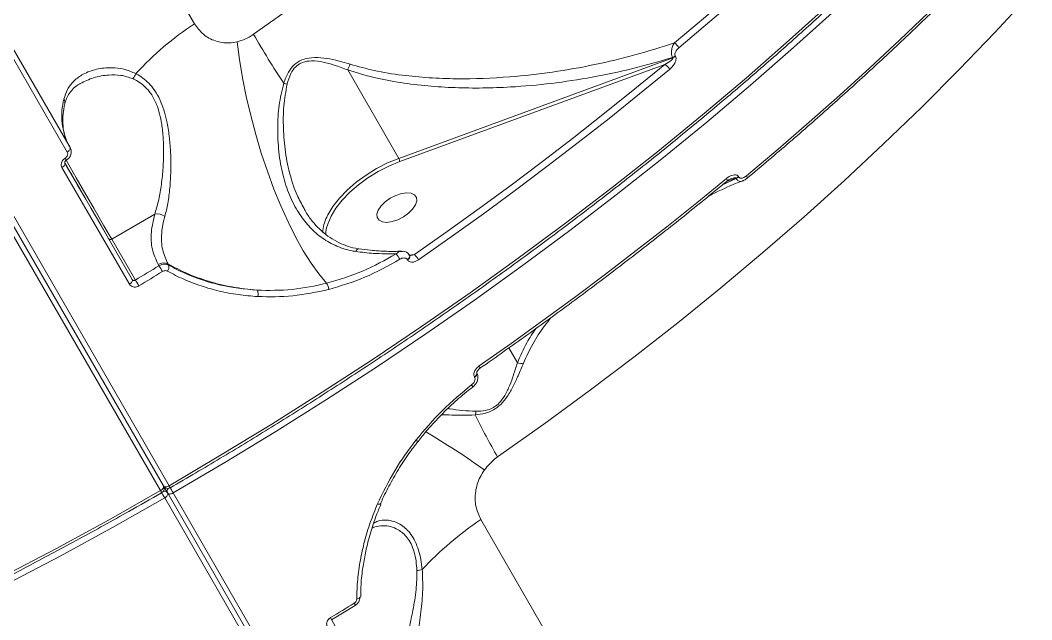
# Model space of a CAD drawing. Header units: millimetres. Extents: x 10684 to 26054, y -4768 to 6894.
# Drawn here: x 17492.2 to 17698.1, y -2382.5 to -2260.4 of the extents above; entities that cross this region are included whole.
import ezdxf

# ---------------------------------------------------------------- set-up
doc = ezdxf.new("R2010")
doc.units = ezdxf.units.MM
doc.layers.add('DIKOM_ОБЪЕКТ', color=7, linetype='Continuous')

msp = doc.modelspace()

# ---------------------------------------------------------------- linework, layer by layer
at = {"layer": 'DIKOM_ОБЪЕКТ', "color": 7, "linetype": 'Continuous', "lineweight": 15}
for p, q in [((17313.896, -1995.946), (17521.346, -2355.225)), ((17522.472, -2355.17), (17315.021, -1995.891)), ((17313.285, -1996.894), (17520.735, -2356.172)), ((17527.638, -2261.118), (17377.622, -2001.309)), ((17466.597, -2224.409), (17502.172, -2286.021)), ((17502.342, -2286.316), (17466.767, -2224.704)), ((17466.194, -2225.629), (17501.769, -2287.241)), ((17625.002, -2268.078), (17569.231, -2288.537)), ((17624.95, -2267.987), (17625.002, -2268.078)), ((17625.555, -2267.759), (17625.503, -2267.668)), ((17558.838, -2270.537), (17569.231, -2288.537)), ((17569.429, -2289.199), (17623.408, -2269.398)), ((17502.172, -2286.021), (17502.342, -2286.316)), ((17500.694, -2290.392), (17514.41, -2314.146)), ((17514.989, -2313.217), (17501.273, -2289.463)), ((17637.882, -2292.656), (17634.991, -2294.017)), ((17635.916, -2293.254), (17637.83, -2292.566)), ((17637.83, -2292.566), (17637.882, -2292.656)), ((17638.444, -2292.335), (17638.391, -2292.245)), ((17550.055, -2298.915), (17549.967, -2298.747)), ((17519.557, -2299.924), (17510.809, -2304.975)), ((17510.162, -2304.854), (17514.989, -2313.217)), ((17515.622, -2313.314), (17510.809, -2304.975)), ((17570.967, -2309.133), (17571.005, -2309.198)), ((17572.437, -2308.091), (17571.373, -2308.212)), ((17520.264, -2310.128), (17520.418, -2310.395)), ((17522.421, -2310.296), (17522.279, -2310.05)), ((17593.382, -2330.154), (17591.632, -2327.123)), ((17585.141, -2332.226), (17585.111, -2332.174)), ((17584.625, -2333.018), (17584.665, -2333.088)), ((17584.278, -2335.056), (17584.284, -2335.054)), ((17521.358, -2355.245), (17522.203, -2356.71)), ((17522.203, -2356.71), (17521.358, -2355.245)), ((17729.654, -2715.988), (17522.203, -2356.71)), ((17730.779, -2715.933), (17523.329, -2356.654)), ((17521.593, -2357.657), (17729.043, -2716.935)), ((17735.945, -2621.881), (17585.93, -2362.072)), ((17555.572, -2382.463), (17560.374, -2379.54)), ((17561.376, -2377.807), (17561.376, -2377.817))]:
    msp.add_line(p, q, dxfattribs=at)
at = {"layer": 'DIKOM_ОБЪЕКТ', "color": 7, "linetype": 'Continuous', "lineweight": 15, "flags": 128}
for points in [[(17672.866, -2221.272), (17667.293, -2226.863), (17661.61, -2232.424), (17655.819, -2237.953), (17649.923, -2243.447), (17643.924, -2248.904), (17637.825, -2254.321), (17631.629, -2259.698), (17625.337, -2265.03)], [(17626.249, -2266.012), (17632.555, -2260.668), (17638.765, -2255.28), (17644.878, -2249.85), (17650.89, -2244.381), (17656.799, -2238.875), (17662.603, -2233.334), (17668.298, -2227.761), (17673.884, -2222.157)], [(17688.508, -2247.485), (17682.824, -2253.186), (17677.026, -2258.856), (17671.116, -2264.492), (17665.097, -2270.093), (17658.971, -2275.654), (17652.742, -2281.175), (17646.412, -2286.652), (17639.983, -2292.084)], [(17589.351, -2349.308), (17598.751, -2342.655), (17608.003, -2335.88), (17617.098, -2328.99), (17626.026, -2321.991), (17634.78, -2314.89), (17643.351, -2307.693), (17651.733, -2300.407), (17659.916, -2293.039), (17667.893, -2285.596), (17675.657, -2278.084), (17683.201, -2270.511), (17690.517, -2262.884), (17697.599, -2255.21)], [(17657.251, -2256.783), (17648.71, -2264.498), (17639.97, -2272.133), (17631.04, -2279.68), (17621.927, -2287.133), (17612.638, -2294.486), (17603.181, -2301.732), (17593.565, -2308.867), (17583.797, -2315.883), (17573.885, -2322.775), (17563.839, -2329.536), (17553.665, -2336.162), (17543.374, -2342.647), (17532.973, -2348.984), (17522.472, -2355.17)], [(17523.329, -2356.654), (17533.83, -2350.469), (17544.231, -2344.131), (17554.522, -2337.647), (17564.696, -2331.021), (17574.742, -2324.259), (17584.654, -2317.368), (17594.422, -2310.351), (17604.039, -2303.217), (17613.495, -2295.97), (17622.784, -2288.617), (17631.897, -2281.164), (17640.828, -2273.617), (17649.567, -2265.983), (17658.108, -2258.268)], [(17549.075, -2256.621), (17539.674, -2263.275)], [(17536.344, -2264.79), (17536.817, -2268.421), (17537.437, -2272.16), (17538.199, -2275.971), (17539.095, -2279.815), (17540.117, -2283.655), (17541.254, -2287.452), (17542.496, -2291.17), (17543.829, -2294.771), (17545.241, -2298.221), (17546.717, -2301.484), (17548.244, -2304.529), (17549.806, -2307.326), (17551.388, -2309.847), (17552.973, -2312.067), (17554.547, -2313.964)], [(17623.408, -2269.398), (17617.3, -2274.403), (17611.112, -2279.364), (17604.846, -2284.279), (17598.505, -2289.145), (17592.091, -2293.962), (17585.607, -2298.726), (17579.055, -2303.436), (17572.437, -2308.091)], [(17573.26, -2309.193), (17579.894, -2304.527), (17586.461, -2299.805), (17592.961, -2295.029), (17599.39, -2290.202), (17605.746, -2285.324), (17612.027, -2280.397), (17618.23, -2275.425), (17624.352, -2270.407)], [(17502.342, -2286.316), (17502.376, -2286.409), (17502.376, -2286.518), (17502.343, -2286.638), (17502.279, -2286.764), (17502.186, -2286.892), (17502.067, -2287.017), (17501.926, -2287.135), (17501.769, -2287.241)], [(17510.809, -2304.975), (17510.097, -2303.741), (17509.242, -2302.261), (17508.265, -2300.569), (17507.187, -2298.701), (17506.031, -2296.699), (17504.825, -2294.609), (17503.594, -2292.477), (17502.366, -2290.35), (17501.53, -2288.903)], [(17569.231, -2288.537), (17566.953, -2289.475), (17564.714, -2290.617), (17562.565, -2291.936), (17560.559, -2293.4), (17558.741, -2294.977), (17557.153, -2296.628), (17555.833, -2298.315), (17554.813, -2299.999), (17554.579, -2300.476)], [(17501.273, -2289.463), (17501.306, -2289.558), (17501.306, -2289.667), (17501.274, -2289.787), (17501.209, -2289.913), (17501.115, -2290.042), (17500.994, -2290.168), (17500.853, -2290.286), (17500.694, -2290.392)], [(17501.247, -2289.414), (17501.286, -2289.482), (17501.649, -2290.11), (17502.145, -2290.97), (17502.735, -2291.992), (17503.372, -2293.094), (17504.002, -2294.187), (17504.577, -2295.182), (17505.048, -2295.998), (17505.378, -2296.569), (17505.539, -2296.849), (17505.52, -2296.816), (17505.321, -2296.472), (17504.959, -2295.844), (17504.462, -2294.984)], [(17504.462, -2294.984), (17503.872, -2293.962), (17503.235, -2292.86), (17502.605, -2291.767), (17502.031, -2290.772), (17501.559, -2289.956), (17501.251, -2289.422)], [(17501.266, -2289.445), (17501.974, -2290.672), (17503.165, -2292.735), (17504.359, -2294.802), (17505.529, -2296.829), (17506.649, -2298.77), (17507.695, -2300.581), (17508.643, -2302.223), (17509.471, -2303.657), (17510.162, -2304.854)], [(17554.548, -2302.696), (17554.769, -2301.904), (17555.447, -2300.312), (17556.437, -2298.68), (17557.716, -2297.044), (17559.256, -2295.443), (17561.019, -2293.915), (17562.965, -2292.495), (17565.048, -2291.216), (17567.22, -2290.109), (17569.429, -2289.199)], [(17635.92, -2292.647), (17629.883, -2297.58), (17623.769, -2302.469), (17617.579, -2307.314), (17611.316, -2312.111), (17604.983, -2316.859), (17598.582, -2321.557), (17592.114, -2326.202), (17585.583, -2330.794)], [(17636.043, -2293.149), (17636.048, -2293.145), (17636.073, -2293.093), (17636.072, -2293.014), (17636.045, -2292.91), (17635.994, -2292.786), (17635.92, -2292.647)], [(17640.103, -2292.589), (17640.117, -2292.575), (17640.136, -2292.519), (17640.132, -2292.439), (17640.104, -2292.337), (17640.054, -2292.217), (17639.983, -2292.084)], [(17569.774, -2295.683), (17570.849, -2295.533), (17571.762, -2295.627), (17572.436, -2295.957), (17572.818, -2296.497), (17572.877, -2297.204), (17572.608, -2298.019), (17572.033, -2298.876), (17571.198, -2299.707), (17570.171, -2300.444), (17569.036, -2301.027), (17567.883, -2301.41), (17566.807, -2301.56), (17565.895, -2301.466), (17565.221, -2301.136), (17564.839, -2300.595), (17564.78, -2299.889), (17565.049, -2299.074), (17565.624, -2298.216), (17566.459, -2297.385), (17567.486, -2296.648), (17568.621, -2296.065), (17569.774, -2295.683)], [(17554.374, -2304.041), (17554.421, -2303.417), (17554.548, -2302.696)], [(17571.444, -2308.273), (17571.48, -2308.41), (17571.448, -2308.583), (17571.345, -2308.771), (17571.181, -2308.96), (17570.967, -2309.133)], [(17571.48, -2308.336), (17571.518, -2308.474), (17571.485, -2308.648), (17571.383, -2308.836), (17571.218, -2309.025), (17571.005, -2309.198)], [(17571.473, -2308.324), (17571.477, -2308.33), (17571.48, -2308.336)], [(17520.418, -2310.395), (17519.82, -2310.762), (17519.221, -2311.128), (17518.622, -2311.493), (17518.023, -2311.858), (17517.423, -2312.223), (17516.823, -2312.587), (17516.223, -2312.951), (17515.622, -2313.314)], [(17516.341, -2314.483), (17516.943, -2314.119), (17517.545, -2313.754), (17518.146, -2313.389), (17518.747, -2313.024), (17519.348, -2312.658), (17519.949, -2312.291), (17520.549, -2311.924), (17521.149, -2311.557)], [(17514.989, -2313.217), (17515.022, -2313.312), (17515.022, -2313.421), (17514.989, -2313.541), (17514.924, -2313.667), (17514.83, -2313.796), (17514.71, -2313.922), (17514.568, -2314.04), (17514.41, -2314.146)], [(17585.097, -2332.149), (17585.099, -2332.153), (17585.138, -2332.297), (17585.105, -2332.47), (17585.002, -2332.658), (17584.838, -2332.846), (17584.625, -2333.018)], [(17585.141, -2332.226), (17585.179, -2332.367), (17585.146, -2332.54), (17585.043, -2332.728), (17584.878, -2332.915), (17584.665, -2333.088)], [(17520.735, -2356.172), (17510.128, -2362.174), (17499.439, -2368.013), (17488.677, -2373.683)], [(17521.346, -2355.225), (17521.38, -2355.322), (17521.378, -2355.434), (17521.343, -2355.558), (17521.274, -2355.688), (17521.174, -2355.819), (17521.048, -2355.947), (17520.9, -2356.066), (17520.735, -2356.172)], [(17522.472, -2355.17), (17522.298, -2355.259), (17522.12, -2355.328), (17521.946, -2355.373), (17521.783, -2355.394), (17521.636, -2355.389), (17521.511, -2355.358), (17521.413, -2355.302), (17521.346, -2355.225)], [(17521.593, -2357.657), (17521.757, -2357.551), (17521.905, -2357.431), (17522.031, -2357.304), (17522.131, -2357.172), (17522.2, -2357.042), (17522.236, -2356.919), (17522.237, -2356.806), (17522.203, -2356.71)], [(17522.203, -2356.71), (17522.27, -2356.787), (17522.368, -2356.842), (17522.493, -2356.873), (17522.64, -2356.878), (17522.803, -2356.858), (17522.977, -2356.812), (17523.155, -2356.744), (17523.329, -2356.654)], [(17522.695, -2355.561), (17522.7, -2355.568), (17522.772, -2355.694), (17522.857, -2355.839), (17522.95, -2355.999), (17523.047, -2356.167), (17523.145, -2356.336), (17523.24, -2356.501), (17523.329, -2356.654)], [(17489.535, -2375.167), (17500.296, -2369.497), (17510.985, -2363.659), (17521.593, -2357.657)], [(17565.503, -2358.885), (17565.478, -2358.918), (17565.417, -2358.946), (17565.327, -2358.957), (17565.211, -2358.952), (17565.071, -2358.93), (17564.915, -2358.892)], [(17560.152, -2379.107), (17559.553, -2379.475), (17558.953, -2379.842), (17558.352, -2380.208), (17557.752, -2380.574), (17557.151, -2380.94), (17556.549, -2381.305), (17555.947, -2381.669), (17555.345, -2382.033)], [(17561.376, -2377.817), (17561.369, -2377.869), (17561.329, -2377.95), (17561.253, -2378.026), (17561.147, -2378.095), (17561.012, -2378.154), (17560.855, -2378.2), (17560.68, -2378.232)], [(17564.814, -2398.506), (17564.102, -2397.272), (17563.248, -2395.793), (17562.271, -2394.1), (17561.192, -2392.232), (17560.037, -2390.23), (17558.83, -2388.14), (17557.599, -2386.008), (17556.372, -2383.882), (17555.529, -2382.423)]]:
    msp.add_lwpolyline(points, dxfattribs=at)
at = {"layer": 'DIKOM_ОБЪЕКТ', "color": 7, "linetype": 'Continuous', "lineweight": 15}
for centre, radius, start, end in [((17565.197, -2317.246), 67.535, 123.78962, 137.11302), ((17737.046, -2148.811), 228.161, 210.11114, 213.05314), ((17623.688, -2267.476), 2.95, 29.75407, 56.01494), ((17624.289, -2266.204), 1.902, 290.32637, 309.65686), ((17624.342, -2266.294), 1.902, 290.32637, 309.65686), ((17621.819, -2271.831), 2.905, 29.33862, 56.85891), ((17512.942, -2270.309), 2.939, 317.17326, 340.6147), ((17555.05, -2239.469), 35.025, 254.7033, 255.88557), ((17513.768, -2279.876), 13.123, 164.85412, 207.92038), ((17499.978, -2277.136), 1.317, 348.33612, 31.49936), ((17499.258, -2289.876), 2.494, 22.25684, 33.42799), ((17567.999, -2289.266), 1.432, 2.66342, 30.6007), ((17637.183, -2290.786), 1.894, 289.95509, 309.61848), ((17637.234, -2290.871), 1.899, 289.95728, 309.577), ((17520.139, -2302.385), 2.529, 53.81634, 103.28906), ((17562.279, -2304.274), 8.586, 153.746, 175.79302), ((17510.546, -2304.587), 0.468, 214.73031, 304.0737), ((17565.094, -2311.14), 4.796, 25.44992, 41.41835), ((17568.499, -2311.891), 5.473, 29.5425, 43.97473), ((17521.341, -2311.88), 2.056, 62.86672, 121.59211), ((17506.34, -2320.056), 17.074, 29.85159, 34.45877), ((17521.165, -2310.639), 1.302, 318.87845, 15.29614), ((17496.529, -2325.861), 22.847, 29.87032, 33.31208), ((17538.702, -2316.181), 1.896, 345.12613, 25.17795), ((17552.275, -2315.435), 2.707, 4.70349, 32.92255), ((17594.141, -2327.628), 2.638, 253.27607, 279.99628), ((17585.085, -2331.25), 0.675, 359.49778, 42.44232), ((17583.386, -2335.257), 0.92, 12.78555, 43.14603), ((17582.19, -2339.799), 2.773, 339.6633, 355.43489), ((17700.272, -2284.612), 128.41, 205.9303, 210.25334), ((17484.548, -2495.766), 176.386, 54.62121, 59.27313), ((17573.293, -2345.315), 0.843, 225.26745, 258.97867), ((17552.937, -2337.761), 37.093, 209.75824, 210.50725), ((17876.064, -2153.041), 409.289, 209.80318, 209.99527), ((17520.48, -2355.725), 1, 299.92957, 316.55964), ((17520.48, -2355.725), 1, 316.55964, 29.99313), ((17521.46, -2357.205), 0.893, 33.68545, 103.38526), ((17522.212, -2354.725), 1, 210.00248, 300.07043), ((17522.98, -2356.31), 0.874, 134.82017, 207.2449), ((17486.014, -2376.386), 42.181, 29.53777, 30.19654), ((17623.482, -2418.19), 67.524, 123.78909, 137.11468), ((17572.22, -2366.219), 6.279, 276.45986, 286.53183), ((17558.648, -2380.149), 1.83, 19.44166, 34.70639), ((17553.264, -2383.406), 2.493, 22.24723, 33.42446)]:
    msp.add_arc(centre, radius, start, end, dxfattribs=at)
for points, knots in [([(17522.713, -2355.59), (17524.459, -2354.574), (17529.524, -2351.627), (17537.841, -2346.642), (17547.628, -2340.596), (17557.313, -2334.419), (17566.891, -2328.118), (17576.353, -2321.696), (17585.693, -2315.16), (17594.903, -2308.513), (17603.977, -2301.76), (17612.909, -2294.908), (17621.69, -2287.96), (17630.315, -2280.923), (17638.777, -2273.801), (17647.07, -2266.599), (17655.187, -2259.324), (17663.122, -2251.98), (17670.871, -2244.573), (17678.425, -2237.109), (17685.781, -2229.593), (17692.932, -2222.031), (17699.873, -2214.428), (17706.599, -2206.791), (17713.104, -2199.124), (17719.385, -2191.434), (17725.435, -2183.726), (17731.251, -2176.007), (17736.828, -2168.281), (17742.161, -2160.555), (17747.248, -2152.834), (17752.084, -2145.125), (17756.665, -2137.432), (17760.988, -2129.762), (17765.049, -2122.121), (17768.846, -2114.514), (17772.375, -2106.946), (17775.634, -2099.424), (17778.62, -2091.954), (17781.332, -2084.54), (17783.766, -2077.189), (17785.921, -2069.905), (17787.795, -2062.696), (17789.387, -2055.565), (17790.695, -2048.518), (17791.719, -2041.562), (17792.458, -2034.7), (17792.909, -2027.94), (17793.079, -2021.283), (17792.946, -2014.744), (17792.655, -2009.498), (17792.305, -2006.479), (17792.198, -2005.556)], [0, 0, 0, 0, 0.0107469, 0.0311651, 0.0515833, 0.0720019, 0.0924205, 0.1128394, 0.133258, 0.153677, 0.1740962, 0.1945158, 0.214935, 0.2353549, 0.2557751, 0.2761957, 0.2966164, 0.3170375, 0.3374589, 0.3578811, 0.3783036, 0.3987262, 0.4191497, 0.4395736, 0.4599979, 0.4804232, 0.5008485, 0.5212747, 0.5417015, 0.5621288, 0.5825567, 0.6029853, 0.6234144, 0.6438439, 0.6642743, 0.6847044, 0.705135, 0.7255658, 0.7459965, 0.7664267, 0.7868566, 0.8072852, 0.8277128, 0.8481384, 0.8685624, 0.8889834, 0.9094014, 0.9298157, 0.9502254, 0.9706304, 0.9910302, 1, 1, 1, 1]), ([(17640.103, -2292.589), (17641.591, -2291.341), (17645.904, -2287.722), (17652.915, -2281.669), (17661.075, -2274.412), (17669.053, -2267.083), (17676.842, -2259.69), (17683.336, -2253.331), (17687.197, -2249.431), (17688.584, -2248.03)], [0, 0, 0, 0, 0.0864647, 0.2507411, 0.4150272, 0.5793135, 0.7436033, 0.9078978, 1, 1, 1, 1]), ([(17536.344, -2264.79), (17535.8, -2264.887), (17534.277, -2265.157), (17531.823, -2264.756), (17529.3, -2263.42), (17528.196, -2261.89), (17527.638, -2261.118)], [0, 0, 0, 0, 0.15296461, 0.42836505, 0.71143104, 1, 1, 1, 1]), ([(17539.674, -2263.275), (17539.626, -2263.308), (17539.097, -2263.671), (17538.009, -2264.293), (17536.906, -2264.622), (17536.344, -2264.79)], [0, 0, 0, 0, 0.04678548, 0.51427212, 1, 1, 1, 1]), ([(17625.337, -2265.03), (17622.676, -2265.879), (17617.352, -2267.577), (17609.046, -2269.532), (17600.54, -2271.045), (17591.145, -2272.108), (17582.732, -2272.433), (17575.401, -2272.177), (17569.813, -2271.643), (17564.402, -2270.781), (17560.942, -2269.813), (17559.311, -2269.356)], [0, 0, 0, 0, 0.1269749, 0.2539573, 0.3836735, 0.5133755, 0.6746721, 0.7565608, 0.8384257, 0.9238196, 1, 1, 1, 1]), ([(17625.337, -2265.03), (17625.196, -2265.256), (17624.918, -2265.701), (17624.724, -2266.478), (17624.706, -2267.121), (17624.783, -2267.613), (17624.893, -2267.86), (17624.95, -2267.987)], [0, 0, 0, 0, 0.27360919, 0.53725376, 0.72076695, 0.85652587, 1, 1, 1, 1]), ([(17625.503, -2267.668), (17625.476, -2267.603), (17625.422, -2267.475), (17625.436, -2267.205), (17625.552, -2266.843), (17625.827, -2266.407), (17626.104, -2266.148), (17626.249, -2266.012)], [0, 0, 0, 0, 0.1189963, 0.2374357, 0.4123498, 0.691032, 1, 1, 1, 1]), ([(17559.311, -2269.356), (17558.359, -2269.071), (17556.607, -2268.546), (17554.001, -2268.061), (17551.655, -2267.937), (17549.528, -2268.357), (17547.865, -2269.417), (17546.586, -2271.098), (17546.093, -2272.467), (17545.809, -2273.254)], [0, 0, 0, 0, 0.1839896, 0.3384015, 0.495617, 0.6241626, 0.7374496, 0.8492053, 1, 1, 1, 1]), ([(17558.837, -2270.53), (17560.589, -2271.069), (17564.114, -2272.152), (17569.601, -2273.166), (17575.138, -2273.843), (17580.717, -2274.185), (17586.335, -2274.247), (17592.898, -2274.01), (17600.344, -2273.342), (17608.658, -2272.074), (17616.904, -2270.346), (17622.268, -2268.774), (17624.95, -2267.987)], [0, 0, 0, 0, 0.0822795, 0.1655642, 0.2475148, 0.3294899, 0.4129232, 0.4963677, 0.6209038, 0.7454508, 0.872728, 1, 1, 1, 1]), ([(17625.002, -2268.078), (17625.008, -2268.091), (17625.02, -2268.122), (17625.007, -2268.19), (17624.928, -2268.341), (17624.441, -2268.82), (17623.87, -2269.139), (17623.408, -2269.398)], [0, 0, 0, 0, 0.0232291, 0.0519366, 0.1042103, 0.2733325, 1, 1, 1, 1]), ([(17624.352, -2270.407), (17624.585, -2270.19), (17625.033, -2269.773), (17625.473, -2269.067), (17625.658, -2268.484), (17625.68, -2268.059), (17625.597, -2267.859), (17625.555, -2267.759)], [0, 0, 0, 0, 0.3089475, 0.5923534, 0.769765, 0.8845287, 1, 1, 1, 1]), ([(17515.714, -2271.284), (17514.908, -2270.933), (17513.293, -2270.229), (17510.524, -2269.986), (17507.672, -2270.276), (17505.081, -2271.239), (17503.111, -2272.66), (17501.751, -2274.342), (17501.307, -2275.778), (17501.101, -2276.448)], [0, 0, 0, 0, 0.1281489, 0.256741, 0.4268132, 0.596881, 0.7373104, 0.8775682, 1, 1, 1, 1]), ([(17546.508, -2273.437), (17546.72, -2272.686), (17547.082, -2271.397), (17548.105, -2269.899), (17549.028, -2269.255), (17550.113, -2268.799), (17551.662, -2268.599), (17553.84, -2268.88), (17556.283, -2269.561), (17557.935, -2270.192), (17558.838, -2270.537)], [0, 0, 0, 0, 0.15040271, 0.25791494, 0.34207316, 0.36555532, 0.49050197, 0.64882055, 0.80792253, 1, 1, 1, 1]), ([(17558.838, -2270.537), (17558.838, -2270.536), (17558.837, -2270.535), (17558.836, -2270.532), (17558.837, -2270.531), (17558.837, -2270.53)], [0, 0, 0, 0, 0.4180065, 0.7608261, 1, 1, 1, 1]), ([(17559.311, -2269.356), (17559.298, -2269.395), (17559.228, -2269.604), (17559.072, -2270.027), (17558.921, -2270.351), (17558.837, -2270.53)], [0, 0, 0, 0, 0.0927236, 0.4978807, 1, 1, 1, 1]), ([(17504.387, -2273.302), (17505.277, -2272.865), (17507.064, -2271.989), (17509.949, -2271.516), (17512.699, -2271.499), (17514.299, -2272.038), (17515.098, -2272.306)], [0, 0, 0, 0, 0.2868389, 0.5754195, 0.7881578, 1, 1, 1, 1]), ([(17515.098, -2272.306), (17515.253, -2272.379), (17516.248, -2272.847), (17517.635, -2273.848), (17519.001, -2275.581), (17519.616, -2276.746), (17520.155, -2278.039), (17520.609, -2279.465), (17521.067, -2281.785), (17521.334, -2284.453), (17521.408, -2287.601), (17521.266, -2290.933), (17520.899, -2294.266), (17520.35, -2297.358), (17519.824, -2299.061), (17519.557, -2299.924)], [0, 0, 0, 0, 0.0201037, 0.1287253, 0.1852684, 0.2440074, 0.254863, 0.3167949, 0.3805908, 0.4664187, 0.5546331, 0.6638254, 0.7761674, 0.886559, 1, 1, 1, 1]), ([(17521.631, -2300.344), (17521.847, -2299.489), (17522.285, -2297.754), (17522.674, -2294.601), (17522.872, -2291.124), (17522.841, -2287.684), (17522.597, -2284.367), (17522.189, -2281.589), (17521.598, -2279.123), (17520.869, -2277.043), (17519.889, -2275.128), (17518.383, -2273.121), (17516.894, -2271.931), (17515.872, -2271.371), (17515.714, -2271.284)], [0, 0, 0, 0, 0.1084759, 0.2202157, 0.3276469, 0.4383057, 0.5238012, 0.611507, 0.6745124, 0.7390874, 0.802772, 0.8688982, 0.9797345, 1, 1, 1, 1]), ([(17501.271, -2277.411), (17501.372, -2277.041), (17501.592, -2276.24), (17502.178, -2275.21), (17503.051, -2274.238), (17503.799, -2273.599), (17504.326, -2273.346), (17504.382, -2273.319)], [0, 0, 0, 0, 0.2034021, 0.4405374, 0.6960363, 0.967539, 1, 1, 1, 1]), ([(17545.809, -2273.254), (17545.458, -2274.739), (17544.753, -2277.713), (17544.53, -2282.44), (17544.734, -2287.249), (17545.547, -2291.867), (17546.905, -2296.036), (17548.674, -2299.502), (17550.844, -2302.36), (17553.31, -2304.626), (17556.198, -2306.333), (17558.667, -2307.182), (17560.132, -2307.433), (17560.461, -2307.489)], [0, 0, 0, 0, 0.1039371, 0.2080577, 0.3213689, 0.4346136, 0.5351339, 0.6355716, 0.7202665, 0.8048985, 0.890157, 0.9753356, 1, 1, 1, 1]), ([(17549.967, -2298.747), (17549.469, -2297.86), (17548.302, -2295.779), (17547.038, -2291.912), (17546.08, -2287.322), (17545.709, -2282.539), (17545.712, -2277.865), (17546.243, -2274.912), (17546.508, -2273.437)], [0, 0, 0, 0, 0.1223066, 0.2867029, 0.4735038, 0.6604126, 0.8303626, 1, 1, 1, 1]), ([(17502.173, -2286.021), (17502.044, -2285.784), (17501.646, -2285.05), (17501.175, -2283.707), (17500.868, -2281.939), (17500.846, -2280.039), (17501.033, -2278.502), (17501.224, -2277.607), (17501.267, -2277.407)], [0, 0, 0, 0, 0.1027369, 0.3181882, 0.5309202, 0.738454, 0.9414825, 1, 1, 1, 1]), ([(17501.558, -2288.917), (17501.74, -2288.792), (17502.14, -2288.517), (17502.502, -2287.872), (17502.611, -2287.174), (17502.533, -2286.634), (17502.365, -2286.393), (17502.322, -2286.331)], [0, 0, 0, 0, 0.21545694, 0.47351479, 0.70284834, 0.92366315, 1, 1, 1, 1]), ([(17501.339, -2288.502), (17501.247, -2288.565), (17501.016, -2288.723), (17500.731, -2289.075), (17500.55, -2289.523), (17500.52, -2289.991), (17500.636, -2290.258), (17500.694, -2290.392)], [0, 0, 0, 0, 0.1418661, 0.3567356, 0.5713174, 0.78567, 1, 1, 1, 1]), ([(17501.287, -2289.482), (17501.282, -2289.475), (17501.264, -2289.454), (17501.243, -2289.394), (17501.28, -2289.242), (17501.356, -2289.112), (17501.456, -2289.002), (17501.538, -2288.953), (17501.569, -2288.935)], [0, 0, 0, 0, 0.1489721, 0.4752062, 0.6349776, 0.7708311, 0.912979, 1, 1, 1, 1]), ([(17501.769, -2287.241), (17501.807, -2287.33), (17501.885, -2287.508), (17501.865, -2287.82), (17501.745, -2288.12), (17501.555, -2288.355), (17501.401, -2288.46), (17501.339, -2288.502)], [0, 0, 0, 0, 0.2142004, 0.428553, 0.6431344, 0.8580172, 1, 1, 1, 1]), ([(17585.76, -2331.255), (17587.4, -2330.11), (17592.154, -2326.787), (17599.926, -2321.202), (17609.026, -2314.469), (17617.983, -2307.633), (17626.636, -2300.824), (17632.62, -2295.973), (17635.684, -2293.445), (17636.043, -2293.149)], [0, 0, 0, 0, 0.0939963, 0.2725774, 0.4511658, 0.6297522, 0.8083435, 0.9775387, 1, 1, 1, 1]), ([(17632.246, -2296.243), (17632.504, -2296.109), (17634.397, -2295.132), (17636.724, -2294.081), (17638.844, -2293.253), (17639.215, -2293.108)], [0, 0, 0, 0, 0.1152891, 0.8455076, 1, 1, 1, 1]), ([(17638.391, -2292.245), (17638.342, -2292.178), (17638.232, -2292.028), (17637.937, -2291.889), (17637.506, -2291.86), (17636.83, -2292.032), (17636.287, -2292.35), (17635.957, -2292.617), (17635.92, -2292.647)], [0, 0, 0, 0, 0.0933535, 0.20871871, 0.37204227, 0.57926863, 0.95366133, 1, 1, 1, 1]), ([(17636.047, -2293.155), (17636.091, -2293.117), (17636.315, -2292.922), (17636.599, -2292.754), (17636.797, -2292.695), (17636.817, -2292.689)], [0, 0, 0, 0, 0.1814977, 0.9190796, 1, 1, 1, 1]), ([(17636.826, -2292.682), (17636.973, -2292.632), (17637.223, -2292.548), (17637.538, -2292.489), (17637.721, -2292.496), (17637.801, -2292.53), (17637.821, -2292.554), (17637.83, -2292.566)], [0, 0, 0, 0, 0.4354487, 0.7385812, 0.9011653, 0.951357, 1, 1, 1, 1]), ([(17637.882, -2292.656), (17637.943, -2292.742), (17638.076, -2292.93), (17638.362, -2293.14), (17638.73, -2293.233), (17639.04, -2293.23), (17639.195, -2293.129), (17639.218, -2293.115)], [0, 0, 0, 0, 0.1760882, 0.3860446, 0.6544512, 0.9497715, 1, 1, 1, 1]), ([(17639.983, -2292.084), (17639.763, -2292.242), (17639.441, -2292.473), (17638.992, -2292.581), (17638.729, -2292.563), (17638.544, -2292.474), (17638.475, -2292.378), (17638.444, -2292.335)], [0, 0, 0, 0, 0.4300271, 0.6257946, 0.7881457, 0.9052789, 1, 1, 1, 1]), ([(17639.229, -2293.113), (17639.274, -2293.099), (17639.565, -2293.006), (17639.854, -2292.805), (17640.077, -2292.607), (17640.102, -2292.586)], [0, 0, 0, 0, 0.1383249, 0.9059062, 1, 1, 1, 1]), ([(17561.101, -2306.94), (17561.038, -2306.934), (17560.291, -2306.865), (17558.928, -2306.468), (17557.021, -2305.734), (17555.209, -2304.693), (17553.513, -2303.374), (17551.964, -2301.766), (17550.792, -2300.275), (17550.219, -2299.252), (17550.034, -2298.923)], [0, 0, 0, 0, 0.0128642, 0.1529527, 0.2967445, 0.4468224, 0.6008862, 0.758829, 0.9223509, 1, 1, 1, 1]), ([(17519.557, -2299.924), (17519.282, -2301.139), (17518.715, -2303.642), (17518.907, -2307.125), (17519.807, -2309.118), (17520.264, -2310.128)], [0, 0, 0, 0, 0.31751565, 0.65391635, 1, 1, 1, 1]), ([(17522.279, -2310.05), (17521.852, -2309.117), (17520.985, -2307.225), (17520.865, -2304.203), (17521.217, -2301.85), (17521.539, -2300.68), (17521.631, -2300.344)], [0, 0, 0, 0, 0.3362375, 0.6822345, 0.9087826, 1, 1, 1, 1]), ([(17561.098, -2306.975), (17561.038, -2306.967), (17560.894, -2306.948), (17560.678, -2307.147), (17560.53, -2307.365), (17560.471, -2307.472), (17560.461, -2307.489)], [0, 0, 0, 0, 0.29323423, 0.70501005, 0.95415689, 1, 1, 1, 1]), ([(17560.461, -2307.489), (17561.686, -2307.639), (17564.49, -2307.983), (17567.177, -2307.973), (17568.69, -2307.967)], [0, 0, 0, 0, 0.4365634, 1, 1, 1, 1]), ([(17569.815, -2307.44), (17568.815, -2307.458), (17566.744, -2307.495), (17563.816, -2307.314), (17561.884, -2307.039), (17561.089, -2306.927)], [0, 0, 0, 0, 0.3550566, 0.7349504, 1, 1, 1, 1]), ([(17569.815, -2307.469), (17569.771, -2307.465), (17569.546, -2307.445), (17569.145, -2307.61), (17568.833, -2307.855), (17568.69, -2307.967)], [0, 0, 0, 0, 0.1156332, 0.595439, 1, 1, 1, 1]), ([(17571.426, -2308.284), (17571.336, -2308.141), (17571.144, -2307.839), (17570.661, -2307.569), (17570.203, -2307.437), (17569.919, -2307.462), (17569.822, -2307.471)], [0, 0, 0, 0, 0.2605756, 0.5532787, 0.8470949, 1, 1, 1, 1]), ([(17568.69, -2307.967), (17566.449, -2309.227), (17561.911, -2311.779), (17557.022, -2313.23), (17554.547, -2313.964)], [0, 0, 0, 0, 0.4937719, 1, 1, 1, 1]), ([(17554.973, -2315.214), (17557.44, -2314.482), (17562.435, -2313.002), (17567.075, -2310.397), (17569.425, -2309.079)], [0, 0, 0, 0, 0.4937603, 1, 1, 1, 1]), ([(17569.425, -2309.079), (17569.572, -2309.002), (17569.865, -2308.851), (17570.297, -2308.788), (17570.639, -2308.848), (17570.856, -2308.974), (17570.936, -2309.088), (17570.967, -2309.133)], [0, 0, 0, 0, 0.2718494, 0.5388491, 0.7375837, 0.8965041, 1, 1, 1, 1]), ([(17571.005, -2309.198), (17571.077, -2309.293), (17571.221, -2309.483), (17571.597, -2309.645), (17572.11, -2309.68), (17572.707, -2309.53), (17573.085, -2309.299), (17573.26, -2309.193)], [0, 0, 0, 0, 0.1522782, 0.3040448, 0.5079886, 0.7731962, 1, 1, 1, 1]), ([(17571.624, -2308.289), (17571.617, -2308.291), (17571.558, -2308.305), (17571.481, -2308.295), (17571.427, -2308.281), (17571.433, -2308.284), (17571.434, -2308.285)], [0, 0, 0, 0, 0.05368315, 0.48648207, 0.84238755, 1, 1, 1, 1]), ([(17572.437, -2308.091), (17572.306, -2308.136), (17572.044, -2308.225), (17571.764, -2308.267), (17571.623, -2308.288)], [0, 0, 0, 0, 0.5002503, 1, 1, 1, 1]), ([(17522.421, -2310.296), (17522.374, -2310.272), (17522.152, -2310.156), (17521.689, -2310.049), (17521.027, -2310.099), (17520.621, -2310.296), (17520.418, -2310.395)], [0, 0, 0, 0, 0.0806578, 0.3870799, 0.6935264, 1, 1, 1, 1]), ([(17521.149, -2311.557), (17521.25, -2311.506), (17521.451, -2311.405), (17521.781, -2311.376), (17522.012, -2311.427), (17522.123, -2311.484), (17522.146, -2311.496)], [0, 0, 0, 0, 0.306661, 0.6132566, 0.9194878, 1, 1, 1, 1]), ([(17522.146, -2311.496), (17523.247, -2312.067), (17525.451, -2313.209), (17528.98, -2314.547), (17532.677, -2315.599), (17536.532, -2316.349), (17539.2, -2316.561), (17540.534, -2316.668)], [0, 0, 0, 0, 0.1976769, 0.3953837, 0.5930917, 0.7965452, 1, 1, 1, 1]), ([(17522.279, -2310.05), (17523.583, -2310.726), (17526.204, -2312.085), (17530.586, -2313.639), (17535.317, -2314.832), (17538.711, -2315.193), (17540.418, -2315.375)], [0, 0, 0, 0, 0.2373958, 0.4771604, 0.737015, 1, 1, 1, 1]), ([(17540.418, -2315.375), (17537.889, -2315.116), (17534.058, -2314.725), (17529.213, -2313.32), (17525.687, -2311.994), (17523.499, -2310.856), (17522.421, -2310.296)], [0, 0, 0, 0, 0.3951651, 0.5986756, 0.8021789, 1, 1, 1, 1]), ([(17515.622, -2313.314), (17515.573, -2313.341), (17515.474, -2313.394), (17515.311, -2313.413), (17515.162, -2313.381), (17515.051, -2313.309), (17515.007, -2313.243), (17514.989, -2313.217)], [0, 0, 0, 0, 0.2154465, 0.4307259, 0.6453627, 0.8596391, 1, 1, 1, 1]), ([(17514.41, -2314.146), (17514.463, -2314.224), (17514.599, -2314.421), (17514.933, -2314.641), (17515.388, -2314.749), (17515.885, -2314.708), (17516.189, -2314.558), (17516.341, -2314.483)], [0, 0, 0, 0, 0.1406535, 0.3550975, 0.5699046, 0.784933, 1, 1, 1, 1]), ([(17554.547, -2313.964), (17552.214, -2314.467), (17547.493, -2315.484), (17542.794, -2315.411), (17540.418, -2315.375)], [0, 0, 0, 0, 0.4941625, 1, 1, 1, 1]), ([(17540.534, -2316.668), (17542.907, -2316.704), (17547.707, -2316.777), (17552.532, -2315.739), (17554.973, -2315.214)], [0, 0, 0, 0, 0.49418, 1, 1, 1, 1]), ([(17594.599, -2330.225), (17595.204, -2328.918), (17596.415, -2326.301), (17598.38, -2323.237), (17599.753, -2321.521), (17600.191, -2320.973)], [0, 0, 0, 0, 0.40492361, 0.8101347, 1, 1, 1, 1]), ([(17597.113, -2323.188), (17596.481, -2324.139), (17595, -2326.371), (17593.972, -2328.775), (17593.382, -2330.154)], [0, 0, 0, 0, 0.426236, 1, 1, 1, 1]), ([(17584.79, -2340.763), (17585.48, -2340.682), (17586.682, -2340.54), (17588.513, -2339.816), (17590.096, -2338.617), (17591.45, -2336.892), (17592.568, -2334.884), (17593.624, -2332.591), (17594.252, -2331.067), (17594.599, -2330.225)], [0, 0, 0, 0, 0.1491144, 0.2596392, 0.3716686, 0.4987836, 0.6508173, 0.8069632, 1, 1, 1, 1]), ([(17593.382, -2330.154), (17593.12, -2330.987), (17592.653, -2332.471), (17591.855, -2334.714), (17590.952, -2336.648), (17589.868, -2338.211), (17588.922, -2338.994), (17587.984, -2339.538), (17586.681, -2339.98), (17585.59, -2340.005), (17584.954, -2340.02)], [0, 0, 0, 0, 0.2010515, 0.3583968, 0.5149504, 0.6385016, 0.7217775, 0.7449674, 0.8512741, 1, 1, 1, 1]), ([(17584.276, -2335.043), (17584.347, -2334.991), (17584.673, -2334.751), (17585.077, -2334.207), (17585.365, -2333.464), (17585.363, -2332.803), (17585.267, -2332.378), (17585.14, -2332.225), (17585.14, -2332.224)], [0, 0, 0, 0, 0.0816891, 0.3760073, 0.6105153, 0.8127531, 0.9991762, 1, 1, 1, 1]), ([(17585.583, -2330.794), (17585.386, -2330.954), (17585.011, -2331.256), (17584.65, -2331.819), (17584.493, -2332.327), (17584.495, -2332.731), (17584.586, -2332.931), (17584.625, -2333.018)], [0, 0, 0, 0, 0.2792001, 0.5294188, 0.7216476, 0.8794518, 1, 1, 1, 1]), ([(17585.111, -2332.177), (17585.111, -2332.178), (17585.111, -2332.179), (17585.11, -2332.134), (17585.125, -2332.053), (17585.171, -2331.92), (17585.276, -2331.728), (17585.5, -2331.45), (17585.738, -2331.26), (17585.898, -2331.168), (17585.915, -2331.159)], [0, 0, 0, 0, 0.0374362, 0.102426, 0.178689, 0.2648932, 0.4087641, 0.6211801, 0.9603595, 1, 1, 1, 1]), ([(17584.665, -2333.088), (17584.688, -2333.137), (17584.748, -2333.264), (17584.761, -2333.53), (17584.667, -2333.892), (17584.433, -2334.292), (17584.184, -2334.515), (17584.057, -2334.628)], [0, 0, 0, 0, 0.1010923, 0.2613332, 0.4607503, 0.7265403, 1, 1, 1, 1]), ([(17584.057, -2334.628), (17582.016, -2336.313), (17577.883, -2339.724), (17574.441, -2343.834), (17572.699, -2345.914)], [0, 0, 0, 0, 0.4938756, 1, 1, 1, 1]), ([(17573.156, -2346.163), (17573.708, -2345.46), (17575.071, -2343.726), (17577.476, -2341.118), (17580.336, -2338.353), (17582.625, -2336.337), (17583.994, -2335.315), (17584.301, -2335.086)], [0, 0, 0, 0, 0.1704782, 0.4210477, 0.6732469, 0.9267827, 1, 1, 1, 1]), ([(17584.954, -2340.02), (17584.011, -2339.972), (17582.109, -2339.874), (17580.216, -2339.628), (17579.36, -2339.499), (17579.221, -2339.478)], [0, 0, 0, 0, 0.451566, 0.9105386, 1, 1, 1, 1]), ([(17577.948, -2340.714), (17578.437, -2340.733), (17579.625, -2340.781), (17581.92, -2340.874), (17583.834, -2340.8), (17584.79, -2340.763)], [0, 0, 0, 0, 0.2599779, 0.6302213, 1, 1, 1, 1]), ([(17572.699, -2345.914), (17571.196, -2347.955), (17568.155, -2352.085), (17566.003, -2356.605), (17564.915, -2358.892)], [0, 0, 0, 0, 0.4941739, 1, 1, 1, 1]), ([(17565.512, -2358.889), (17565.532, -2358.84), (17566.039, -2357.616), (17567.202, -2355.259), (17569.11, -2351.873), (17571.09, -2348.823), (17572.522, -2346.969), (17573.149, -2346.158)], [0, 0, 0, 0, 0.0110502, 0.2727505, 0.5345834, 0.7962467, 1, 1, 1, 1]), ([(17586.672, -2351.951), (17587.341, -2351.149), (17588.08, -2350.263), (17589.076, -2349.504), (17589.257, -2349.375), (17589.351, -2349.308)], [0, 0, 0, 0, 0.8217382, 0.9078668, 1, 1, 1, 1]), ([(17585.93, -2362.072), (17585.533, -2361.191), (17584.747, -2359.446), (17584.741, -2356.403), (17585.475, -2353.827), (17586.357, -2352.445), (17586.672, -2351.951)], [0, 0, 0, 0, 0.2885566, 0.5716269, 0.8470352, 1, 1, 1, 1]), ([(17083.159, -2414.961), (17083.655, -2415.334), (17085.836, -2416.972), (17089.951, -2419.688), (17095.505, -2423.1), (17101.318, -2426.307), (17107.361, -2429.323), (17113.637, -2432.142), (17120.137, -2434.762), (17126.859, -2437.18), (17133.797, -2439.396), (17140.945, -2441.408), (17148.299, -2443.213), (17155.851, -2444.811), (17163.598, -2446.201), (17171.532, -2447.38), (17179.648, -2448.35), (17187.94, -2449.108), (17196.401, -2449.655), (17205.025, -2449.989), (17213.806, -2450.112), (17222.736, -2450.022), (17231.81, -2449.72), (17241.019, -2449.206), (17250.359, -2448.481), (17259.82, -2447.545), (17269.396, -2446.399), (17279.081, -2445.044), (17288.866, -2443.48), (17298.745, -2441.71), (17308.71, -2439.734), (17318.754, -2437.554), (17328.868, -2435.171), (17339.046, -2432.588), (17349.28, -2429.806), (17359.562, -2426.828), (17369.884, -2423.656), (17380.239, -2420.291), (17390.619, -2416.738), (17401.015, -2412.997), (17411.422, -2409.073), (17421.829, -2404.968), (17432.231, -2400.685), (17442.618, -2396.228), (17452.983, -2391.599), (17463.319, -2386.803), (17473.617, -2381.843), (17483.87, -2376.722), (17494.071, -2371.445), (17504.209, -2366.013), (17513.178, -2361.054), (17518.745, -2357.87), (17520.979, -2356.592)], [0, 0, 0, 0, 0.0060077, 0.0263959, 0.0467901, 0.0671896, 0.087595, 0.1080051, 0.1284198, 0.148838, 0.1692595, 0.1896837, 0.2101103, 0.2305386, 0.2509681, 0.2713989, 0.29183, 0.3122619, 0.3326939, 0.3531256, 0.3735573, 0.3939888, 0.4144198, 0.4348503, 0.4552805, 0.4757103, 0.4961393, 0.5165675, 0.5369954, 0.557423, 0.5778498, 0.5982762, 0.6187016, 0.6391271, 0.659552, 0.6799765, 0.7004005, 0.720824, 0.7412475, 0.7616703, 0.7820928, 0.8025152, 0.8229373, 0.8433591, 0.8637808, 0.884202, 0.9046236, 0.9250444, 0.9454655, 0.9658868, 0.9863076, 1, 1, 1, 1]), ([(17564.915, -2358.892), (17564.401, -2360.146), (17563.373, -2362.654), (17562.217, -2366.486), (17561.353, -2370.373), (17560.798, -2374.304), (17560.719, -2376.923), (17560.68, -2378.232)], [0, 0, 0, 0, 0.1978353, 0.3954996, 0.5931666, 0.7965812, 1, 1, 1, 1]), ([(17561.988, -2371.562), (17562.152, -2370.54), (17562.51, -2368.296), (17563.421, -2364.837), (17564.453, -2361.632), (17565.289, -2359.679), (17565.616, -2358.917)], [0, 0, 0, 0, 0.2405099, 0.5280976, 0.8156876, 1, 1, 1, 1]), ([(17574.006, -2372.238), (17573.922, -2371.549), (17573.754, -2370.17), (17573.288, -2368.236), (17572.611, -2366.498), (17571.505, -2364.638), (17569.993, -2363.228), (17568.267, -2362.397), (17566.606, -2362.103), (17565.188, -2362.21), (17564.402, -2362.652), (17564.135, -2362.803)], [0, 0, 0, 0, 0.09026884, 0.18043667, 0.27146858, 0.36248685, 0.52461236, 0.6459502, 0.76743568, 0.9207662, 1, 1, 1, 1]), ([(17563.793, -2363.827), (17563.918, -2363.759), (17564.596, -2363.391), (17565.883, -2363.262), (17567.567, -2363.433), (17569.289, -2364.115), (17570.747, -2365.346), (17571.763, -2366.971), (17572.178, -2368.034), (17572.519, -2369.212), (17572.786, -2370.506), (17572.879, -2371.801), (17572.926, -2372.458)], [0, 0, 0, 0, 0.0375033, 0.2034817, 0.329834, 0.4594149, 0.6269835, 0.7122195, 0.8005316, 0.8132371, 0.9053353, 1, 1, 1, 1]), ([(17561.504, -2377.805), (17561.508, -2377.129), (17561.519, -2375.258), (17561.699, -2373.166), (17561.953, -2371.759), (17561.988, -2371.562)], [0, 0, 0, 0, 0.3278823, 0.9062886, 1, 1, 1, 1]), ([(17572.926, -2372.458), (17572.905, -2373.748), (17572.861, -2376.441), (17572.119, -2380.595), (17571.296, -2384.508), (17570.462, -2388.071), (17569.706, -2391.179), (17568.978, -2394.087), (17568.543, -2395.676), (17568.322, -2396.481)], [0, 0, 0, 0, 0.1463776, 0.30549714, 0.46898804, 0.60089501, 0.735094, 0.86569868, 1, 1, 1, 1]), ([(17570.965, -2397.444), (17571.137, -2396.632), (17571.482, -2395.005), (17572.028, -2391.997), (17572.595, -2388.736), (17573.192, -2385.011), (17573.768, -2380.878), (17574.216, -2376.461), (17574.075, -2373.613), (17574.006, -2372.238)], [0, 0, 0, 0, 0.1316644, 0.2634914, 0.3951425, 0.5268779, 0.6882986, 0.8495385, 1, 1, 1, 1]), ([(17560.68, -2378.232), (17560.669, -2378.335), (17560.647, -2378.54), (17560.481, -2378.832), (17560.298, -2379.014), (17560.178, -2379.091), (17560.152, -2379.107)], [0, 0, 0, 0, 0.3056772, 0.6116143, 0.917982, 1, 1, 1, 1]), ([(17560.365, -2379.526), (17560.545, -2379.4), (17560.942, -2379.122), (17561.307, -2378.494), (17561.348, -2378.027), (17561.366, -2377.819)], [0, 0, 0, 0, 0.3137561, 0.6931015, 1, 1, 1, 1]), ([(17555.345, -2382.033), (17555.253, -2382.096), (17555.022, -2382.254), (17554.736, -2382.606), (17554.555, -2383.055), (17554.526, -2383.522), (17554.642, -2383.789), (17554.7, -2383.923)], [0, 0, 0, 0, 0.141818, 0.3567383, 0.5713287, 0.7857313, 1, 1, 1, 1])]:
    msp.add_open_spline(points, degree=3, knots=knots, dxfattribs=at)

doc.saveas('drawing.dxf')
